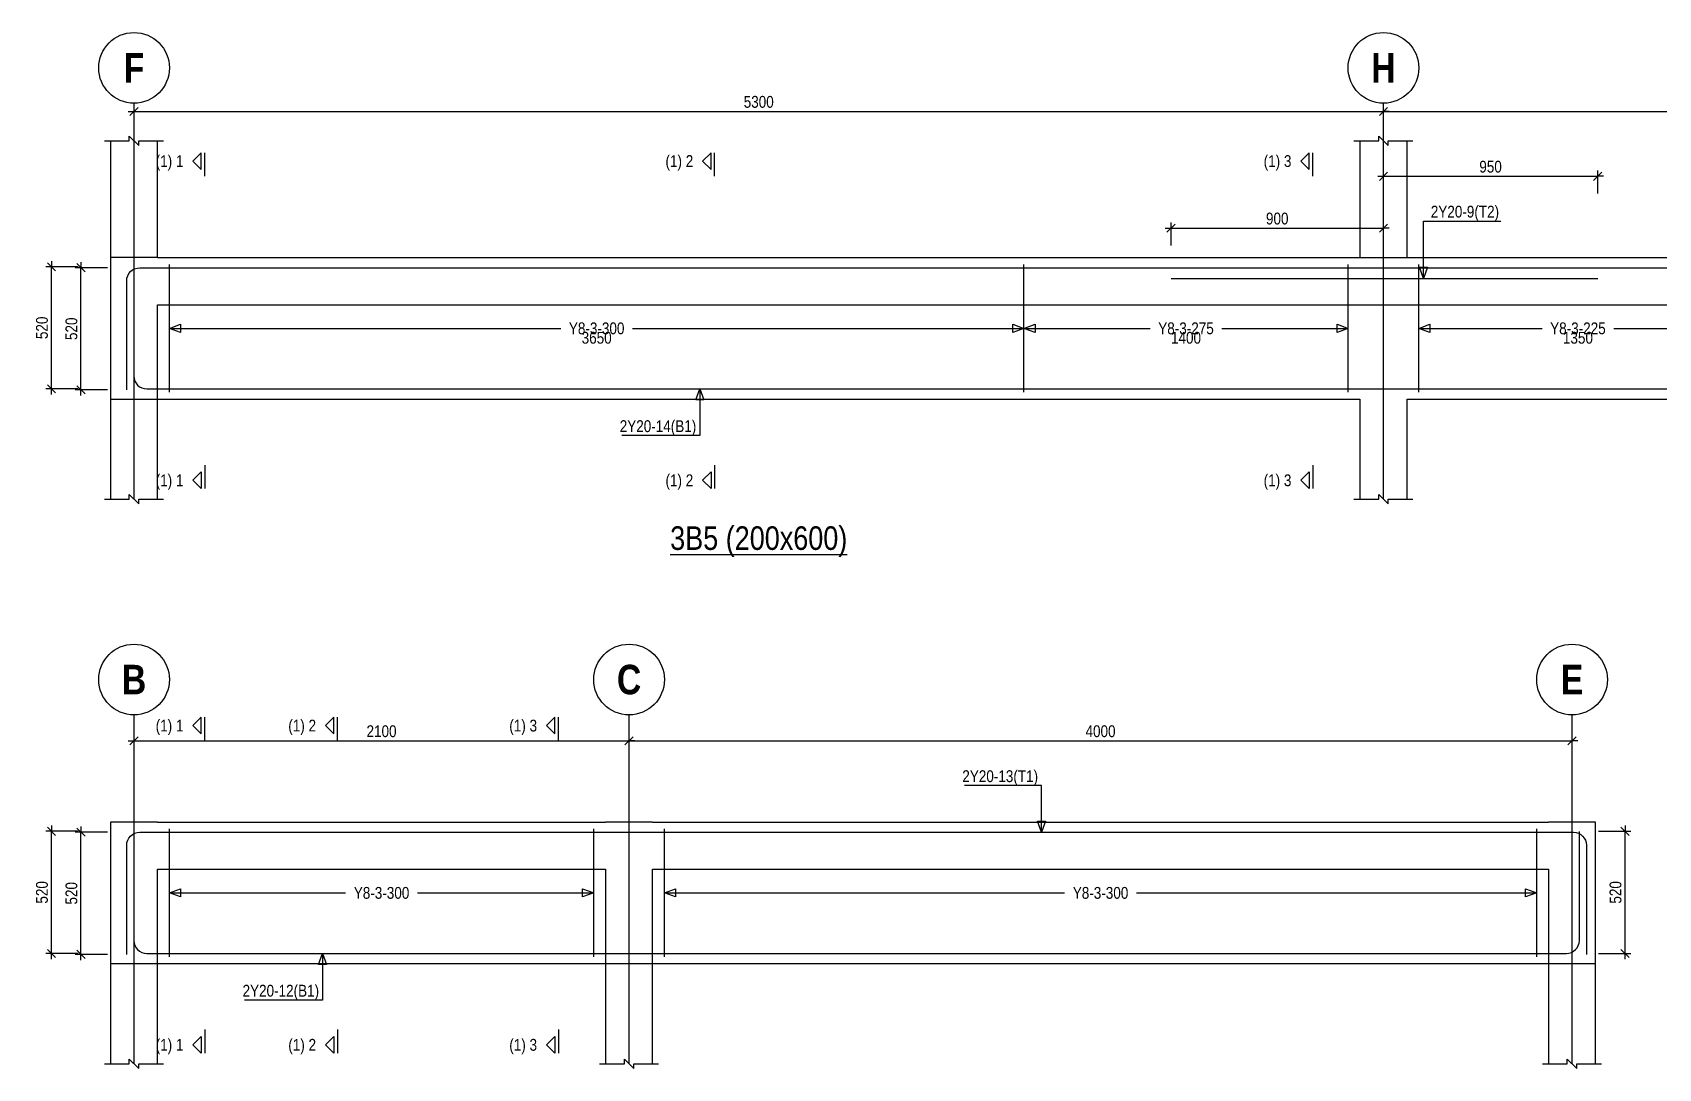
# Model space of a CAD drawing. Extents: x 0 to 206258, y -403073 to 0.
# Drawn here: x 12479 to 26274, y -230404 to -221614 of the extents above; entities that cross this region are included whole.
import ezdxf
from ezdxf.enums import TextEntityAlignment as Align
from ezdxf.lldxf.tags import DXFTag

# ---------------------------------------------------------------- set-up
doc = ezdxf.new("R2010")
doc.units = 0
doc.header["$LTSCALE"] = 1000
for name, color, linetype in [('Axis Circle(Dir 2)', 150, 'Continuous'), ('Axis Label(Dir 1)', 7, 'Continuous'), ('Axis Line(Dir 2)', 150, 'CENTER2'), ('Break Line', 5, 'Continuous'), ('Dimension Line', 5, 'Continuous'), ('Dimension Text', 5, 'Continuous'), ('Front Elevation Line', 40, 'Continuous'), ('Leader Line', 5, 'Continuous'), ('Link Line', 3, 'Continuous'), ('Rebar Label', 6, 'Continuous'), ('Rebar Line', 7, 'Continuous'), ('Section Label', 1, 'Continuous'), ('Section Line', 1, 'Continuous'), ('Top Rebar Label', 6, 'Continuous'), ('Top Rebar Line', 7, 'Continuous')]:
    doc.layers.add(name, color=color, linetype=linetype)
for name, color, linetype, true_color in [('Beam Label(D)', 94, 'Continuous', 0x008100), ('Beam Line(D)', 112, 'Continuous', 0x00bd5e), ('Link Label', 94, 'Continuous', 0x008100)]:
    doc.layers.add(name, color=color, linetype=linetype, true_color=true_color)
doc.styles.add('Axis Label(Dir 1)', font='ARIALNB.TTF', dxfattribs={"height": 250})
doc.styles.add('Beam Label(D)', font='ARIALN.TTF', dxfattribs={"height": 200})
doc.styles.add('Dimension Text', font='ARIALN.TTF', dxfattribs={"height": 100})
doc.styles.add('Link Label', font='ARIALN.TTF', dxfattribs={"height": 100})
doc.styles.add('Rebar Label', font='ARIALN.TTF', dxfattribs={"height": 100})
doc.styles.add('Section Label', font='ARIALN.TTF', dxfattribs={"height": 100})
doc.styles.add('Top Rebar Label', font='ARIALN.TTF', dxfattribs={"height": 100})
tags = doc.linetypes.add('CENTER2', pattern=[1.125, 0.75, -0.125, 0.125, -0.125]).pattern_tags.tags
tags[10:11] = [DXFTag(74, 4), DXFTag(75, 0), DXFTag(340, '0'), DXFTag(46, 0.0), DXFTag(50, 0.0), DXFTag(44, 0.0), DXFTag(45, 0.0)]
tags[8:9] = [DXFTag(74, 4), DXFTag(75, 0), DXFTag(340, '0'), DXFTag(46, 0.0), DXFTag(50, 0.0), DXFTag(44, 0.0), DXFTag(45, 0.0)]
tags[6:7] = [DXFTag(74, 4), DXFTag(75, 0), DXFTag(340, '0'), DXFTag(46, 0.0), DXFTag(50, 0.0), DXFTag(44, 0.0), DXFTag(45, 0.0)]
tags[4:5] = [DXFTag(74, 4), DXFTag(75, 0), DXFTag(340, '0'), DXFTag(46, 0.0), DXFTag(50, 0.0), DXFTag(44, 0.0), DXFTag(45, 0.0)]
doc.dimstyles.new('BEAM', dxfattribs={"dimtxt": 100, "dimasz": 30, "dimexe": 48.3, "dimexo": 103.5, "dimgap": 30, "dimtad": 1, "dimtoh": 1, "dimdec": 1, "dimlfac": 0.5, "dimdsep": 46, "dimtxsty": 'Dimension Text', "dimblk": 'PCDIM_TICK', "dimcen": 0.09, "dimclrd": 5, "dimclre": 5, "dimclrt": 5, "dimadec": 1, "dimazin": 0, "dimtp": 1, "dimtm": 1, "dimtfac": 1, "dimtdec": 4, "dimtofl": 0, "dimtmove": 0, "dimatfit": 3, "dimfxl": 1, "dimtolj": 1, "dimtzin": 0, "dimarcsym": 0})

# ---------------------------------------------------------------- blocks, each defined once
blk = doc.blocks.new('PCDIM_TICK')
at = {"layer": 'Dimension Line', "color": 0, "transparency": 33554687}
for p, q in [((1.15, 1.15), (-1.15, -1.15)), ((1.61, 0), (0, 0))]:
    blk.add_line(p, q, dxfattribs=at)
blk = doc.blocks.new('*U2991')
at = {"layer": 'Dimension Line', "color": 5, "true_color": 0x0000ff, "transparency": 16777216}
for p, q in [((22138, -223421), (22138, -223226)), ((22138, -223274), (23940, -223274)), ((23940, -223421), (23940, -223226))]:
    blk.add_line(p, q, dxfattribs=at)
at = {"layer": 'Dimension Line', "color": 5, "true_color": 0x0000ff, "transparency": 16777216, "xscale": 30, "yscale": 30, "rotation": 180.0000000000004}
blk.add_blockref('PCDIM_TICK', (22138, -223274), dxfattribs=at)
at = {"layer": 'Dimension Line', "color": 5, "true_color": 0x0000ff, "transparency": 16777216, "xscale": 30, "yscale": 30}
blk.add_blockref('PCDIM_TICK', (23940, -223274), dxfattribs=at)
at = {"layer": 'Dimension Line', "color": 5, "true_color": 0x0000ff, "transparency": 16777216, "insert": (23039, -223244), "char_height": 100, "width": 181.5, "attachment_point": 8, "style": 'Dimension Text'}
blk.add_mtext('900', dxfattribs=at)
blk = doc.blocks.new('*U2992')
at = {"layer": 'Dimension Line', "color": 5, "true_color": 0x0000ff, "transparency": 16777216}
for p, q in [((13115, -223610), (12842, -223610)), ((12890, -224646), (12890, -223610)), ((13115, -224646), (12842, -224646))]:
    blk.add_line(p, q, dxfattribs=at)
at = {"layer": 'Dimension Line', "color": 5, "true_color": 0x0000ff, "transparency": 16777216, "xscale": 30, "yscale": 30}
for p, rotation in [((12890, -223610), 89.99999999999447), ((12890, -224646), 269.9999999999834)]:
    blk.add_blockref('PCDIM_TICK', p, dxfattribs=dict(at, rotation=rotation))
at = {"layer": 'Dimension Line', "color": 5, "true_color": 0x0000ff, "transparency": 16777216, "insert": (12860, -224128), "char_height": 100, "width": 181.5, "attachment_point": 8, "rotation": 90, "style": 'Dimension Text'}
blk.add_mtext('520', dxfattribs=at)
blk = doc.blocks.new('*U2993')
at = {"layer": 'Dimension Line', "color": 5, "true_color": 0x0000ff, "transparency": 16777216}
for p, q in [((12865, -223602), (12592, -223602)), ((12640, -224638), (12640, -223602)), ((12865, -224638), (12592, -224638))]:
    blk.add_line(p, q, dxfattribs=at)
at = {"layer": 'Dimension Line', "color": 5, "true_color": 0x0000ff, "transparency": 16777216, "xscale": 30, "yscale": 30}
for p, rotation in [((12640, -223602), 89.99999999999447), ((12640, -224638), 269.9999999999834)]:
    blk.add_blockref('PCDIM_TICK', p, dxfattribs=dict(at, rotation=rotation))
at = {"layer": 'Dimension Line', "color": 5, "true_color": 0x0000ff, "transparency": 16777216, "insert": (12610, -224120), "char_height": 100, "width": 181.5, "attachment_point": 8, "rotation": 90, "style": 'Dimension Text'}
blk.add_mtext('520', dxfattribs=at)
blk = doc.blocks.new('*U2994')
at = {"layer": 'Dimension Line', "color": 5, "true_color": 0x0000ff, "transparency": 16777216}
for p, q in [((13340, -222431), (13340, -222236)), ((13340, -222284), (23940, -222284)), ((23940, -222431), (23940, -222236))]:
    blk.add_line(p, q, dxfattribs=at)
at = {"layer": 'Dimension Line', "color": 5, "true_color": 0x0000ff, "transparency": 16777216, "xscale": 30, "yscale": 30, "rotation": 180.0000000000004}
blk.add_blockref('PCDIM_TICK', (13340, -222284), dxfattribs=at)
at = {"layer": 'Dimension Line', "color": 5, "true_color": 0x0000ff, "transparency": 16777216, "xscale": 30, "yscale": 30}
blk.add_blockref('PCDIM_TICK', (23940, -222284), dxfattribs=at)
at = {"layer": 'Dimension Line', "color": 5, "true_color": 0x0000ff, "transparency": 16777216, "insert": (18640, -222254), "char_height": 100, "width": 245.98, "attachment_point": 8, "style": 'Dimension Text'}
blk.add_mtext('5300', dxfattribs=at)
blk = doc.blocks.new('*U3004')
at = {"layer": 'Dimension Line', "color": 5, "true_color": 0x0000ff, "transparency": 16777216}
for p, q in [((23940, -222981), (23940, -222786)), ((23940, -222834), (25758, -222834)), ((25758, -222981), (25758, -222786))]:
    blk.add_line(p, q, dxfattribs=at)
at = {"layer": 'Dimension Line', "color": 5, "true_color": 0x0000ff, "transparency": 16777216, "xscale": 30, "yscale": 30, "rotation": 180.0000000000004}
blk.add_blockref('PCDIM_TICK', (23940, -222834), dxfattribs=at)
at = {"layer": 'Dimension Line', "color": 5, "true_color": 0x0000ff, "transparency": 16777216, "xscale": 30, "yscale": 30}
blk.add_blockref('PCDIM_TICK', (25758, -222834), dxfattribs=at)
at = {"layer": 'Dimension Line', "color": 5, "true_color": 0x0000ff, "transparency": 16777216, "insert": (24849, -222804), "char_height": 100, "width": 181.5, "attachment_point": 8, "style": 'Dimension Text'}
blk.add_mtext('950', dxfattribs=at)
blk = doc.blocks.new('*U3006')
at = {"layer": 'Dimension Line', "color": 5, "true_color": 0x0000ff, "transparency": 16777216}
for p, q in [((23940, -222431), (23940, -222236)), ((23940, -222284), (34140, -222284)), ((34140, -222431), (34140, -222236))]:
    blk.add_line(p, q, dxfattribs=at)
at = {"layer": 'Dimension Line', "color": 5, "true_color": 0x0000ff, "transparency": 16777216, "xscale": 30, "yscale": 30, "rotation": 180.0000000000004}
blk.add_blockref('PCDIM_TICK', (23940, -222284), dxfattribs=at)
at = {"layer": 'Dimension Line', "color": 5, "true_color": 0x0000ff, "transparency": 16777216, "xscale": 30, "yscale": 30}
blk.add_blockref('PCDIM_TICK', (34140, -222284), dxfattribs=at)
at = {"layer": 'Dimension Line', "color": 5, "true_color": 0x0000ff, "transparency": 16777216, "insert": (29040, -222254), "char_height": 100, "width": 245.98, "attachment_point": 8, "style": 'Dimension Text'}
blk.add_mtext('5100', dxfattribs=at)
blk = doc.blocks.new('*U3037')
at = {"layer": 'Dimension Line', "color": 5, "true_color": 0x0000ff, "transparency": 16777216}
for p, q in [((13115, -228400), (12842, -228400)), ((12890, -229436), (12890, -228400)), ((13115, -229436), (12842, -229436))]:
    blk.add_line(p, q, dxfattribs=at)
at = {"layer": 'Dimension Line', "color": 5, "true_color": 0x0000ff, "transparency": 16777216, "xscale": 30, "yscale": 30}
for p, rotation in [((12890, -228400), 89.99999999999447), ((12890, -229436), 269.9999999999834)]:
    blk.add_blockref('PCDIM_TICK', p, dxfattribs=dict(at, rotation=rotation))
at = {"layer": 'Dimension Line', "color": 5, "true_color": 0x0000ff, "transparency": 16777216, "insert": (12860, -228918), "char_height": 100, "width": 181.5, "attachment_point": 8, "rotation": 90, "style": 'Dimension Text'}
blk.add_mtext('520', dxfattribs=at)
blk = doc.blocks.new('*U3038')
at = {"layer": 'Dimension Line', "color": 5, "true_color": 0x0000ff, "transparency": 16777216}
for p, q in [((12865, -228392), (12592, -228392)), ((12640, -229428), (12640, -228392)), ((12865, -229428), (12592, -229428))]:
    blk.add_line(p, q, dxfattribs=at)
at = {"layer": 'Dimension Line', "color": 5, "true_color": 0x0000ff, "transparency": 16777216, "xscale": 30, "yscale": 30}
for p, rotation in [((12640, -228392), 89.99999999999447), ((12640, -229428), 269.9999999999834)]:
    blk.add_blockref('PCDIM_TICK', p, dxfattribs=dict(at, rotation=rotation))
at = {"layer": 'Dimension Line', "color": 5, "true_color": 0x0000ff, "transparency": 16777216, "insert": (12610, -228910), "char_height": 100, "width": 181.5, "attachment_point": 8, "rotation": 90, "style": 'Dimension Text'}
blk.add_mtext('520', dxfattribs=at)
blk = doc.blocks.new('*U3039')
at = {"layer": 'Dimension Line', "color": 5, "true_color": 0x0000ff, "transparency": 16777216}
for p, q in [((13340, -227771), (13340, -227576)), ((17540, -227771), (17540, -227576)), ((13340, -227624), (17540, -227624))]:
    blk.add_line(p, q, dxfattribs=at)
at = {"layer": 'Dimension Line', "color": 5, "true_color": 0x0000ff, "transparency": 16777216, "xscale": 30, "yscale": 30, "rotation": 180.0000000000004}
blk.add_blockref('PCDIM_TICK', (13340, -227624), dxfattribs=at)
at = {"layer": 'Dimension Line', "color": 5, "true_color": 0x0000ff, "transparency": 16777216, "xscale": 30, "yscale": 30}
blk.add_blockref('PCDIM_TICK', (17540, -227624), dxfattribs=at)
at = {"layer": 'Dimension Line', "color": 5, "true_color": 0x0000ff, "transparency": 16777216, "insert": (15440, -227594), "char_height": 100, "width": 247.25, "attachment_point": 8, "style": 'Dimension Text'}
blk.add_mtext('2100', dxfattribs=at)
blk = doc.blocks.new('*U3049')
at = {"layer": 'Dimension Line', "color": 5, "true_color": 0x0000ff, "transparency": 16777216}
for p, q in [((25766, -228392), (26038, -228392)), ((25990, -229428), (25990, -228392)), ((25766, -229428), (26038, -229428))]:
    blk.add_line(p, q, dxfattribs=at)
at = {"layer": 'Dimension Line', "color": 5, "true_color": 0x0000ff, "transparency": 16777216, "xscale": 30, "yscale": 30}
for p, rotation in [((25990, -228392), 89.99999999999447), ((25990, -229428), 269.9999999999834)]:
    blk.add_blockref('PCDIM_TICK', p, dxfattribs=dict(at, rotation=rotation))
at = {"layer": 'Dimension Line', "color": 5, "true_color": 0x0000ff, "transparency": 16777216, "insert": (25960, -228910), "char_height": 100, "width": 181.5, "attachment_point": 8, "rotation": 90, "style": 'Dimension Text'}
blk.add_mtext('520', dxfattribs=at)
blk = doc.blocks.new('*U3050')
at = {"layer": 'Dimension Line', "color": 5, "true_color": 0x0000ff, "transparency": 16777216}
for p, q in [((17540, -227771), (17540, -227576)), ((25540, -227771), (25540, -227576)), ((17540, -227624), (25540, -227624))]:
    blk.add_line(p, q, dxfattribs=at)
at = {"layer": 'Dimension Line', "color": 5, "true_color": 0x0000ff, "transparency": 16777216, "xscale": 30, "yscale": 30, "rotation": 180.0000000000004}
blk.add_blockref('PCDIM_TICK', (17540, -227624), dxfattribs=at)
at = {"layer": 'Dimension Line', "color": 5, "true_color": 0x0000ff, "transparency": 16777216, "xscale": 30, "yscale": 30}
blk.add_blockref('PCDIM_TICK', (25540, -227624), dxfattribs=at)
at = {"layer": 'Dimension Line', "color": 5, "true_color": 0x0000ff, "transparency": 16777216, "insert": (21540, -227594), "char_height": 100, "width": 249.2, "attachment_point": 8, "style": 'Dimension Text'}
blk.add_mtext('4000', dxfattribs=at)

msp = doc.modelspace()

# ---------------------------------------------------------------- linework, layer by layer
at = {"layer": 'Axis Circle(Dir 2)', "transparency": 33554687}
for centre in [(13340.146, -221914.284), (23940.146, -221914.284), (13340.146, -227104.284), (17540.146, -227104.284), (25540.146, -227104.284)]:
    msp.add_circle(centre, 300, dxfattribs=at)
at = {"layer": 'Axis Line(Dir 2)', "transparency": 33554687}
for points in [[(13340.146, -225574.284), (13340.146, -222214.284)], [(23940.146, -225574.284), (23940.146, -222214.284)], [(13340.146, -230364.284), (13340.146, -227404.284)], [(17540.146, -230364.284), (17540.146, -227404.284)], [(25540.146, -230364.284), (25540.146, -227404.284)]]:
    msp.add_lwpolyline(points, dxfattribs=at)
at = {"layer": 'Beam Line(D)', "transparency": 33554687}
for points in [[(13140.146, -222534.284), (13140.146, -223524.284)], [(13540.146, -223524.284), (13540.146, -222534.284)], [(23740.145, -222534.284), (23740.146, -223524.284)], [(24140.146, -223524.284), (24140.146, -222534.284)], [(13140.146, -223524.284), (13140.146, -225574.284)], [(13540.146, -223524.284), (23740.146, -223524.284)], [(24140.146, -223524.284), (33940.146, -223524.284)], [(13540.146, -225574.284), (13540.146, -224724.284)], [(13540.146, -224724.284), (23740.145, -224724.284)], [(23740.145, -224724.284), (23740.145, -225574.284)], [(24140.146, -225574.284), (24140.146, -224724.284)], [(24140.146, -224724.284), (33940.146, -224724.284)], [(13140.146, -228314.284), (13140.146, -230364.284)], [(13540.146, -228314.284), (13140.146, -228314.284)], [(13540.146, -228314.284), (17340.146, -228314.284)], [(17740.146, -228314.284), (17340.146, -228314.284)], [(17740.146, -228314.284), (25340.146, -228314.284)], [(25740.146, -228314.284), (25340.146, -228314.284)], [(25740.145, -230364.284), (25740.146, -228314.284)], [(13540.146, -230364.284), (13540.146, -229514.284)], [(13540.146, -229514.284), (17340.146, -229514.284)], [(17340.146, -229514.284), (17340.146, -230364.284)], [(17740.146, -230364.284), (17740.146, -229514.284)], [(17740.146, -229514.284), (25340.146, -229514.284)], [(25340.146, -229514.284), (25340.146, -230364.284)]]:
    msp.add_lwpolyline(points, dxfattribs=at)
at = {"layer": 'Break Line', "transparency": 33554687}
for points in [[(13090.146, -222534.284), (13300.146, -222534.284), (13300.146, -222494.284), (13380.146, -222574.284), (13380.146, -222534.284), (13590.146, -222534.284)], [(23690.145, -222534.284), (23900.146, -222534.284), (23900.146, -222494.284), (23980.146, -222574.284), (23980.146, -222534.284), (24190.146, -222534.284)], [(13090.146, -225574.284), (13300.146, -225574.284), (13300.146, -225534.284), (13380.146, -225614.284), (13380.146, -225574.284), (13590.146, -225574.284)], [(23690.145, -225574.284), (23900.146, -225574.284), (23900.146, -225534.284), (23980.146, -225614.284), (23980.146, -225574.284), (24190.146, -225574.284)], [(13090.146, -230364.284), (13300.146, -230364.284), (13300.146, -230324.284), (13380.146, -230404.284), (13380.146, -230364.284), (13590.146, -230364.284)], [(17290.146, -230364.284), (17500.146, -230364.284), (17500.146, -230324.284), (17580.146, -230404.284), (17580.146, -230364.284), (17790.146, -230364.284)], [(25290.146, -230364.284), (25500.146, -230364.284), (25500.146, -230324.284), (25580.146, -230404.284), (25580.146, -230364.284), (25790.145, -230364.284)]]:
    msp.add_lwpolyline(points, dxfattribs=at)
at = {"layer": 'Front Elevation Line', "transparency": 33554687}
for points in [[(13540.146, -223524.284), (13140.146, -223524.284)], [(13140.146, -223524.284), (13140.146, -224724.284)], [(13540.146, -223524.284), (33940.146, -223524.284)], [(13540.146, -224724.284), (13540.146, -223924.284)], [(13540.146, -223924.284), (33940.146, -223924.284)], [(13140.146, -224724.284), (13540.146, -224724.284)], [(13540.146, -228314.284), (13140.146, -228314.284)], [(13140.146, -228314.284), (13140.146, -229514.284)], [(13540.146, -228314.284), (13140.146, -228314.284)], [(13140.146, -228314.284), (13140.146, -229514.284)], [(13540.146, -228314.284), (17340.146, -228314.284)], [(17740.146, -228314.284), (17340.146, -228314.284)], [(17740.146, -228314.284), (25340.146, -228314.284)], [(25740.146, -228314.284), (25340.146, -228314.284)], [(25740.146, -229514.284), (25740.146, -228314.284)], [(13540.146, -229514.284), (13540.146, -228714.284)], [(13540.146, -229514.284), (13540.146, -228714.284)], [(13540.146, -228714.284), (17340.146, -228714.284)], [(17340.146, -228714.284), (17340.146, -229514.284)], [(17740.146, -229514.284), (17740.146, -228714.284)], [(17740.146, -228714.284), (25340.146, -228714.284)], [(25340.146, -228714.284), (25340.146, -229514.284)], [(13140.146, -229514.284), (13540.146, -229514.284)], [(13140.146, -229514.284), (13540.146, -229514.284)], [(17340.146, -229514.284), (17740.146, -229514.284)], [(25340.146, -229514.284), (25740.146, -229514.284)]]:
    msp.add_lwpolyline(points, dxfattribs=at)
at = {"layer": 'Leader Line', "transparency": 33554687}
for points in [[(24280.146, -223700.284), (24280.146, -223214.284), (24935.137, -223214.284)], [(24245.944, -223606.314), (24314.348, -223606.314), (24280.146, -223700.284), (24245.944, -223606.314)], [(13640.146, -224124.284), (13734.115, -224090.082), (13734.115, -224158.486), (13640.146, -224124.284), (16960.502, -224124.284)], [(17569.79, -224124.284), (20890.145, -224124.284), (20796.176, -224158.486), (20796.176, -224090.082), (20890.145, -224124.284)], [(20890.145, -224124.284), (20984.115, -224090.082), (20984.115, -224158.486), (20890.145, -224124.284), (21960.501, -224124.284)], [(22569.789, -224124.284), (23640.145, -224124.284), (23546.176, -224158.486), (23546.176, -224090.082), (23640.145, -224124.284)], [(24240.146, -224124.284), (24334.116, -224090.082), (24334.116, -224158.486), (24240.146, -224124.284), (25285.502, -224124.284)], [(25894.79, -224124.284), (26940.146, -224124.284), (26846.177, -224158.486), (26846.177, -224090.082), (26940.146, -224124.284)], [(18140.146, -224638.284), (18140.146, -225034.284), (17477.472, -225034.284)], [(18174.348, -224732.253), (18105.944, -224732.253), (18140.146, -224638.284), (18174.348, -224732.253)], [(21040.146, -228400.284), (21040.146, -228004.284), (20385.154, -228004.284)], [(21005.944, -228306.314), (21074.348, -228306.314), (21040.146, -228400.284), (21005.944, -228306.314)], [(13640.146, -228914.284), (13734.115, -228880.082), (13734.115, -228948.486), (13640.146, -228914.284), (15135.502, -228914.284)], [(15744.79, -228914.284), (17240.146, -228914.284), (17146.177, -228948.486), (17146.177, -228880.082), (17240.146, -228914.284)], [(17840.146, -228914.284), (17934.115, -228880.082), (17934.115, -228948.486), (17840.146, -228914.284), (21235.502, -228914.284)], [(21844.79, -228914.284), (25240.145, -228914.284), (25146.176, -228948.486), (25146.176, -228880.082), (25240.145, -228914.284)], [(14940.146, -229428.284), (14940.146, -229824.284), (14277.472, -229824.284)], [(14974.348, -229522.253), (14905.944, -229522.253), (14940.146, -229428.284), (14974.348, -229522.253)]]:
    msp.add_lwpolyline(points, dxfattribs=at)
at = {"layer": 'Link Line', "transparency": 33554687}
for p, q in [((13640.146, -224666.284), (13640.146, -223582.284)), ((20890.145, -224666.284), (20890.145, -223582.284)), ((23640.145, -224666.284), (23640.145, -223582.284)), ((24240.146, -224666.284), (24240.146, -223582.284)), ((13640.146, -229456.284), (13640.146, -228372.284)), ((17240.146, -229456.284), (17240.146, -228372.284)), ((17840.146, -229456.284), (17840.146, -228372.284)), ((25240.145, -229456.284), (25240.145, -228372.284))]:
    msp.add_line(p, q, dxfattribs=at)
at = {"layer": 'Rebar Line', "transparency": 33554687}
for points in [[(13338.146, -223602.284), (13338.146, -224528.328, 0.414213562), (13448.102, -224638.284), (34092.19, -224638.284, 0.414213813), (34202.147, -224528.328), (34202.146, -223602.284)], [(13338.146, -228392.284), (13338.146, -229318.328, 0.414213562), (13448.102, -229428.284), (25492.19, -229428.284, 0.414213543), (25602.145, -229318.328), (25602.145, -228392.284)]]:
    msp.add_lwpolyline(points, format="xyb", dxfattribs=at)
at = {"layer": 'Section Line', "transparency": 33554687}
for points in [[(13910.146, -222634.284), (13839.435, -222704.994), (13910.146, -222775.705), (13910.146, -222634.284)], [(13940.146, -222834.284), (13940.146, -222634.284)], [(18235.146, -222634.284), (18164.435, -222704.994), (18235.146, -222775.705), (18235.146, -222634.284)], [(18265.146, -222834.284), (18265.146, -222634.284)], [(23310.146, -222634.284), (23239.435, -222704.994), (23310.146, -222775.705), (23310.146, -222634.284)], [(23340.146, -222834.284), (23340.146, -222634.284)], [(13910.146, -225484.284), (13910.146, -225484.284), (13839.435, -225413.573), (13910.146, -225342.862), (13910.146, -225484.284)], [(13940.146, -225284.284), (13940.146, -225484.284)], [(18235.146, -225484.284), (18235.146, -225484.284), (18164.435, -225413.573), (18235.146, -225342.862), (18235.146, -225484.284)], [(18265.146, -225284.284), (18265.146, -225484.284)], [(23310.146, -225484.284), (23310.146, -225484.284), (23239.435, -225413.573), (23310.146, -225342.862), (23310.146, -225484.284)], [(23340.146, -225284.284), (23340.146, -225484.284)], [(13910.146, -227424.284), (13839.435, -227494.994), (13910.146, -227565.705), (13910.146, -227424.284)], [(13940.146, -227624.284), (13940.146, -227424.284)], [(15035.146, -227424.284), (14964.435, -227494.994), (15035.146, -227565.705), (15035.146, -227424.284)], [(15065.146, -227624.284), (15065.146, -227424.284)], [(16910.146, -227424.284), (16839.435, -227494.994), (16910.146, -227565.705), (16910.146, -227424.284)], [(16940.146, -227624.284), (16940.146, -227424.284)], [(13940.146, -230074.284), (13940.146, -230274.284)], [(15065.146, -230074.284), (15065.146, -230274.284)], [(16940.146, -230074.284), (16940.146, -230274.284)], [(13910.146, -230274.284), (13910.146, -230274.284), (13839.435, -230203.573), (13910.146, -230132.862), (13910.146, -230274.284)], [(15035.146, -230274.284), (15035.146, -230274.284), (14964.435, -230203.573), (15035.146, -230132.862), (15035.146, -230274.284)], [(16910.146, -230274.284), (16910.146, -230274.284), (16839.435, -230203.573), (16910.146, -230132.862), (16910.146, -230274.284)]]:
    msp.add_lwpolyline(points, dxfattribs=at)
at = {"layer": 'Top Rebar Line', "transparency": 33554687}
for points in [[(13278.146, -224646.284), (13278.146, -223720.239, -0.414213562), (13388.102, -223610.284), (34152.19, -223610.284, -0.414213562), (34262.147, -223720.239), (34262.147, -224646.284)], [(13278.146, -229436.284), (13278.146, -228510.239, -0.414213562), (13388.102, -228400.284), (25552.19, -228400.284, -0.414213562), (25662.145, -228510.239), (25662.145, -229436.284)]]:
    msp.add_lwpolyline(points, format="xyb", dxfattribs=at)
msp.add_lwpolyline([(22138.146, -223700.284), (25758.146, -223700.284)], dxfattribs=at)

# ---------------------------------------------------------------- texts
at = {"layer": 'Axis Label(Dir 1)', "transparency": 33554687, "style": 'Axis Label(Dir 1)'}
for s, p in [('F', (13340.146, -221914.284)), ('H', (23940.146, -221914.284)), ('B', (13340.146, -227104.284)), ('C', (17540.146, -227104.284)), ('E', (25540.146, -227104.284))]:
    msp.add_text(s, height=250, dxfattribs=at).set_placement(p, align=Align.MIDDLE_CENTER)
at = {"layer": 'Beam Label(D)', "transparency": 33554687, "style": 'Beam Label(D)'}
msp.add_text('%%U3B5 (200x600)', height=200, dxfattribs=at).set_placement((18640.146, -225804.284), align=Align.TOP_CENTER)
at = {"layer": 'Dimension Text', "transparency": 33554687, "style": 'Dimension Text'}
for s, p in [('3650', (17265.146, -224154.284)), ('1400', (22265.145, -224154.284)), ('1350', (25590.146, -224154.284))]:
    msp.add_text(s, height=100, dxfattribs=at).set_placement(p, align=Align.TOP_CENTER)
at = {"layer": 'Link Label', "transparency": 33554687, "style": 'Link Label'}
for s, p in [('Y8-3-300', (17265.146, -224124.284)), ('Y8-3-275', (22265.145, -224124.284)), ('Y8-3-225', (25590.146, -224124.284)), ('Y8-3-300', (15440.146, -228914.284)), ('Y8-3-300', (21540.146, -228914.284))]:
    msp.add_text(s, height=100, dxfattribs=at).set_placement(p, align=Align.MIDDLE_CENTER)
at = {"layer": 'Rebar Label', "transparency": 33554687, "style": 'Rebar Label'}
for s, p in [(' 2Y20-14(B1)', (18110.146, -225004.284)), (' 2Y20-12(B1)', (14910.146, -229794.284))]:
    msp.add_text(s, height=100, dxfattribs=at).set_placement(p, align=Align.RIGHT)
at = {"layer": 'Section Label', "transparency": 33554687, "style": 'Section Label'}
for s, p in [('(1) 1', (13759.435, -222704.994)), ('(1) 2', (18084.435, -222704.994)), ('(1) 3', (23159.435, -222704.994)), ('(1) 1', (13759.435, -225413.573)), ('(1) 2', (18084.435, -225413.573)), ('(1) 3', (23159.435, -225413.573)), ('(1) 1', (13759.435, -227494.994)), ('(1) 2', (14884.435, -227494.994)), ('(1) 3', (16759.435, -227494.994)), ('(1) 1', (13759.435, -230203.573)), ('(1) 2', (14884.435, -230203.573)), ('(1) 3', (16759.435, -230203.573))]:
    msp.add_text(s, height=100, dxfattribs=at).set_placement(p, align=Align.MIDDLE_RIGHT)
at = {"layer": 'Top Rebar Label', "transparency": 33554687, "style": 'Top Rebar Label'}
msp.add_text(' 2Y20-9(T2)', height=100, dxfattribs=at).set_placement((24310.146, -223184.284))
msp.add_text(' 2Y20-13(T1)', height=100, dxfattribs=at).set_placement((21010.146, -227974.284), align=Align.RIGHT)

# ---------------------------------------------------------------- dimensions: what is measured, and where the dimension line sits
at = {"layer": 'Dimension Line', "transparency": 33554687}
for base, p1, p2, text, picture, middle in [((18640.146, -222284.284), (13340.146, -222534.284), (23940.146, -222534.284), '5300', '*U2994', (18640.146, -222284.284)), ((29040.146, -222284.284), (23940.146, -222534.284), (34140.146, -222534.284), '5100', '*U3006', (29040.146, -222284.284)), ((24849.146, -222834.284), (23940.146, -223084.284), (25758.146, -223084.284), '950', '*U3004', (24849.146, -222834.284)), ((23039.146, -223274.284), (22138.146, -223524.284), (23940.146, -223524.284), '900', '*U2991', (23039.146, -223274.284)), ((15440.146, -227624.284), (13340.146, -227874.284), (17540.146, -227874.284), '2100', '*U3039', (15440.146, -227624.284)), ((21540.146, -227624.284), (17540.146, -227874.284), (25540.146, -227874.284), '4000', '*U3050', (21540.146, -227624.284))]:
    dim = msp.add_linear_dim(base=base, p1=p1, p2=p2, text=text, dimstyle='BEAM', override={"dimscale": 1, "dimtxt": 100, "dimasz": 30, "dimexe": 48.3, "dimexo": 103.5, "dimgap": 30, "dimtad": 1, "dimtih": 0, "dimdec": 1, "dimlfac": 0.5, "dimzin": 8, "dimlunit": 2, "dimpost": '', "dimtxsty": 'Dimension Text', "dimblk": 'PCDIM_TICK', "dimse1": 0, "dimse2": 0, "dimsd2": 0, "dimclrd": 5, "dimclre": 5, "dimclrt": 5, "dimaunit": 0, "dimadec": 1, "dimazin": 0, "dimtol": 0, "dimtp": 1, "dimtm": 1, "dimtmove": 0}, dxfattribs=at)
    dim.commit()
    dim.dimension.update_dxf_attribs({"geometry": picture, "text_midpoint": middle})
for base, p1, p2, picture, middle in [((12640.146, -224120.284), (12968.146, -224638.284), (12968.146, -223602.284), '*U2993', (12640.146, -224120.284)), ((12890.146, -224128.284), (13218.146, -224646.284), (13218.146, -223610.284), '*U2992', (12890.146, -224128.284)), ((12640.146, -228910.284), (12968.146, -229428.284), (12968.146, -228392.284), '*U3038', (12640.146, -228910.284)), ((12890.146, -228918.284), (13218.146, -229436.284), (13218.146, -228400.284), '*U3037', (12890.146, -228918.284)), ((25990.145, -228910.284), (25662.145, -229428.284), (25662.145, -228392.284), '*U3049', (25990.145, -228910.284))]:
    dim = msp.add_linear_dim(base=base, p1=p1, p2=p2, angle=90, text='520', dimstyle='BEAM', override={"dimscale": 1, "dimtxt": 100, "dimasz": 30, "dimexe": 48.3, "dimexo": 103.5, "dimgap": 30, "dimtad": 1, "dimtih": 0, "dimdec": 1, "dimlfac": 0.5, "dimzin": 8, "dimlunit": 2, "dimpost": '', "dimtxsty": 'Dimension Text', "dimblk": 'PCDIM_TICK', "dimse1": 0, "dimse2": 0, "dimsd2": 0, "dimclrd": 5, "dimclre": 5, "dimclrt": 5, "dimaunit": 0, "dimadec": 1, "dimazin": 0, "dimtol": 0, "dimtp": 1, "dimtm": 1, "dimtmove": 0}, dxfattribs=at)
    dim.commit()
    dim.dimension.update_dxf_attribs({"geometry": picture, "text_midpoint": middle})

doc.saveas('drawing.dxf')
